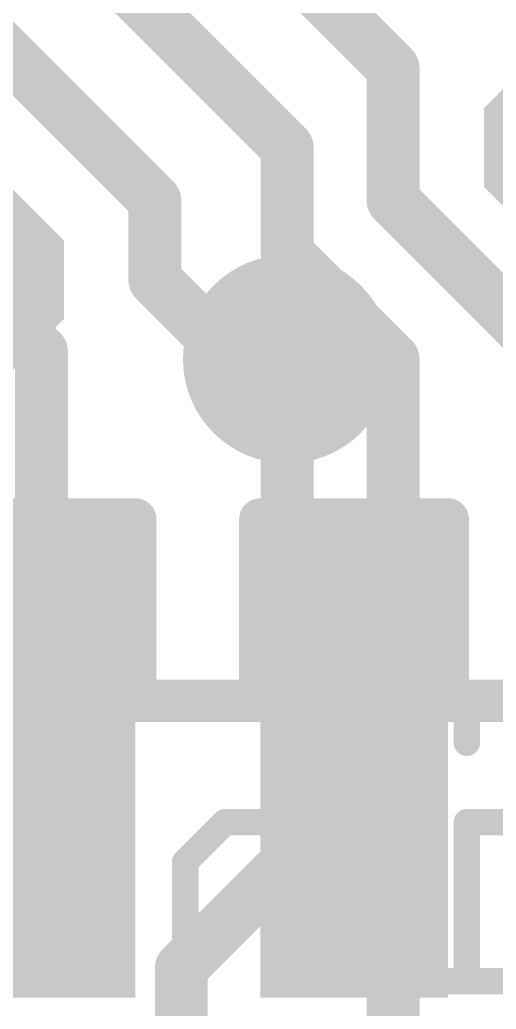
# Model space of a CAD drawing. Extents: x -8.4 to 31.7, y -7.2 to 47.3.
# Drawn here: x 13.576 to 15.862, y 10.47 to 15.218 of the extents above; entities that cross this region are included whole.
import ezdxf

# ---------------------------------------------------------------- set-up
doc = ezdxf.new("R2010")
doc.units = 0
for name, color, linetype in [('1', 12, 'CONTINUOUS'), ('16', 132, 'CONTINUOUS'), ('18', 110, 'CONTINUOUS'), ('22', 6, 'CONTINUOUS'), ('51', 253, 'CONTINUOUS')]:
    doc.layers.add(name, color=color, linetype=linetype)

# ---------------------------------------------------------------- blocks, each defined once
blk = doc.blocks.new('PIE')
at = {"const_width": 0.5}
blk.add_lwpolyline([(0, -0.25, 1), (0, 0.25, 1), (0, -0.25)], format="xyb", dxfattribs=at)
blk = doc.blocks.new('RECT')
blk.add_solid([(-0.5, -0.5), (0.5, -0.5), (-0.5, 0.5), (0.5, 0.5)])
blk = doc.blocks.new('OCTAGONV')
at = {"const_width": 0.5}
blk.add_lwpolyline([(-0.25, -0.1036), (-0.25, 0.1036), (-0.1036, 0.25), (0.1036, 0.25), (0.25, 0.1036), (0.25, -0.1036), (0.1036, -0.25), (-0.1036, -0.25), (-0.25, -0.1036), (-0.25, 0.1036)], dxfattribs=at)

msp = doc.modelspace()

# ---------------------------------------------------------------- linework, layer by layer
at = {"layer": '1', "const_width": 0.254}
for points in [[(13.68, 13.625), (13.335, 13.97)], [(13.68, 11.4), (13.68, 13.625)]]:
    msp.add_lwpolyline(points, dxfattribs=at)
at = {"layer": '1', "const_width": 0.127}
for points in [[(13.7435, 13.625, 1), (13.6165, 13.625)], [(13.6351, 13.5801, 1), (13.7249, 13.6699)], [(13.6165, 11.4, 1), (13.7435, 11.4)]]:
    msp.add_lwpolyline(points, format="xyb", dxfattribs=at)
at = {"layer": '16', "const_width": 0.254}
for points in [[(13.589, 15.875), (14.859, 14.605)], [(14.478, 15.875), (15.367, 14.986)], [(13.081, 15.494), (14.224, 14.351)], [(15.367, 14.986), (15.367, 14.351)], [(14.859, 14.605), (14.859, 14.097)], [(14.224, 14.351), (14.224, 13.97)], [(15.367, 14.351), (18.034, 11.684)], [(14.859, 14.097), (15.367, 13.589)], [(14.224, 13.97), (14.859, 13.335)], [(15.367, 13.589), (15.367, 9.398)], [(14.859, 13.335), (14.859, 11.176)], [(14.859, 11.176), (14.351, 10.668)], [(14.351, 10.668), (14.351, 9.144)]]:
    msp.add_lwpolyline(points, dxfattribs=at)
at = {"layer": '16', "const_width": 0.127}
for points in [[(15.4305, 14.986, 1), (15.3035, 14.986)], [(15.3221, 14.9411, 1), (15.4119, 15.0309)], [(14.9225, 14.605, 1), (14.7955, 14.605)], [(14.8141, 14.5601, 1), (14.9039, 14.6499)], [(14.2875, 14.351, 1), (14.1605, 14.351)], [(14.1791, 14.3061, 1), (14.2689, 14.3959)], [(15.4119, 14.3959, 1), (15.3221, 14.3061)], [(15.3035, 14.351, 1), (15.4305, 14.351)], [(14.9039, 14.1419, 1), (14.8141, 14.0521)], [(14.7955, 14.097, 1), (14.9225, 14.097)], [(14.2689, 14.0149, 1), (14.1791, 13.9251)], [(14.1605, 13.97, 1), (14.2875, 13.97)], [(15.4305, 13.589, 1), (15.3035, 13.589)], [(15.3221, 13.5441, 1), (15.4119, 13.6339)], [(14.9225, 13.335, 1), (14.7955, 13.335)], [(14.8141, 13.2901, 1), (14.9039, 13.3799)], [(14.9039, 11.1311, 1), (14.8141, 11.2209)], [(14.7955, 11.176, 1), (14.9225, 11.176)], [(14.4145, 10.668, 1), (14.2875, 10.668)], [(14.3061, 10.7129, 1), (14.3959, 10.6231)]]:
    msp.add_lwpolyline(points, format="xyb", dxfattribs=at)
at = {"layer": '22', "const_width": 0.127}
for points in [[(15.7214, 11.9391), (15.7214, 11.7485)], [(13.9631, 11.3672), (13.7724, 11.3672)], [(13.7724, 11.3672), (13.7724, 11.1765)], [(13.9631, 11.1765), (13.9631, 11.3672)], [(14.5605, 11.3672), (14.3699, 11.1765)], [(15.1325, 11.3672), (14.5605, 11.3672)], [(15.1325, 10.6045), (15.1325, 11.3672)], [(15.9121, 11.3672), (15.7214, 11.3672)], [(15.7214, 11.3672), (15.7214, 10.6045)], [(13.7724, 11.1765), (13.9631, 11.1765)], [(14.3699, 11.1765), (14.3699, 10.6045)], [(13.9631, 10.7952), (13.7724, 10.7952)], [(13.7724, 10.7952), (13.7724, 10.6045)], [(13.9631, 10.6045), (13.9631, 10.7952)], [(13.7724, 10.6045), (13.9631, 10.6045)], [(15.9121, 10.6045), (15.5308, 10.6045)]]:
    msp.add_lwpolyline(points, dxfattribs=at)
at = {"layer": '22', "const_width": 0.0635}
for points in [[(15.7532, 11.9391, 1), (15.6897, 11.9391)], [(15.6897, 11.7485, 1), (15.7532, 11.7485)], [(13.8042, 11.3672, 1), (13.7407, 11.3672)], [(13.7724, 11.3989, 1), (13.7724, 11.3354)], [(13.9949, 11.3672, 1), (13.9314, 11.3672)], [(13.9631, 11.3354, 1), (13.9631, 11.3989)], [(14.5605, 11.3989, 1), (14.5605, 11.3354)], [(14.583, 11.3447, 1), (14.5381, 11.3896)], [(15.1643, 11.3672, 1), (15.1008, 11.3672)], [(15.1325, 11.3354, 1), (15.1325, 11.3989)], [(15.7214, 11.3989, 1), (15.7214, 11.3354)], [(15.7532, 11.3672, 1), (15.6897, 11.3672)], [(13.7724, 11.2082, 1), (13.7724, 11.1447)], [(13.7407, 11.1765, 1), (13.8042, 11.1765)], [(13.9314, 11.1765, 1), (13.9949, 11.1765)], [(13.9631, 11.1447, 1), (13.9631, 11.2082)], [(14.4016, 11.1765, 1), (14.3381, 11.1765)], [(14.3474, 11.1989, 1), (14.3923, 11.154)], [(13.8042, 10.7952, 1), (13.7407, 10.7952)], [(13.7724, 10.8269, 1), (13.7724, 10.7634)], [(13.9949, 10.7952, 1), (13.9314, 10.7952)], [(13.9631, 10.7634, 1), (13.9631, 10.8269)], [(13.7724, 10.6363, 1), (13.7724, 10.5727)], [(13.7407, 10.6045, 1), (13.8042, 10.6045)], [(13.9314, 10.6045, 1), (13.9949, 10.6045)], [(13.9631, 10.5727, 1), (13.9631, 10.6363)], [(14.3381, 10.6045, 1), (14.4016, 10.6045)], [(15.1008, 10.6045, 1), (15.1643, 10.6045)], [(15.5308, 10.6363, 1), (15.5308, 10.5727)], [(15.6897, 10.6045, 1), (15.7532, 10.6045)]]:
    msp.add_lwpolyline(points, format="xyb", dxfattribs=at)
at = {"layer": '51', "const_width": 0.2032}
for points in [[(14.13, 12.82), (13.23, 12.82)], [(14.13, 12.02), (14.13, 12.82)], [(15.63, 12.82), (14.73, 12.82)], [(14.73, 12.82), (14.73, 12.02)], [(15.63, 12.02), (15.63, 12.82)], [(13.93, 12.02), (14.13, 12.02)], [(14.73, 12.02), (14.93, 12.02)], [(15.43, 12.02), (15.63, 12.02)], [(13.93, 11.95), (14.93, 11.95)], [(15.43, 11.95), (16.43, 11.95)]]:
    msp.add_lwpolyline(points, dxfattribs=at)
at = {"layer": '51'}
for points, const_width in [([(14.1808, 12.82, 1), (14.0792, 12.82)], 0.1016), ([(14.13, 12.7692, 1), (14.13, 12.8708)], 0.1016), ([(14.73, 12.8708, 1), (14.73, 12.7692)], 0.1016), ([(14.7808, 12.82, 1), (14.6792, 12.82)], 0.1016), ([(15.6808, 12.82, 1), (15.5792, 12.82)], 0.1016), ([(15.63, 12.7692, 1), (15.63, 12.8708)], 0.1016), ([(13.68, 12.27, 0.4142), (13.43, 12.02)], 0.2032), ([(13.93, 12.02, 0.4142), (13.68, 12.27)], 0.2032), ([(13.68, 12.3208, 1), (13.68, 12.2192)], 0.1016), ([(13.68, 12.2192, 1), (13.68, 12.3208)], 0.1016), ([(15.18, 12.27, 0.4142), (14.93, 12.02)], 0.2032), ([(15.43, 12.02, 0.4142), (15.18, 12.27)], 0.2032), ([(15.18, 12.3208, 1), (15.18, 12.2192)], 0.1016), ([(15.18, 12.2192, 1), (15.18, 12.3208)], 0.1016), ([(13.93, 12.0708, 1), (13.93, 11.9692)], 0.1016), ([(14.13, 11.9692, 1), (14.13, 12.0708)], 0.1016), ([(14.73, 12.0708, 1), (14.73, 11.9692)], 0.1016), ([(14.93, 11.9692, 1), (14.93, 12.0708)], 0.1016), ([(15.43, 12.0708, 1), (15.43, 11.9692)], 0.1016), ([(15.63, 11.9692, 1), (15.63, 12.0708)], 0.1016), ([(13.8792, 12.02, 1), (13.9808, 12.02)], 0.1016), ([(14.0792, 12.02, 1), (14.1808, 12.02)], 0.1016), ([(14.6792, 12.02, 1), (14.7808, 12.02)], 0.1016), ([(14.8792, 12.02, 1), (14.9808, 12.02)], 0.1016), ([(15.3792, 12.02, 1), (15.4808, 12.02)], 0.1016), ([(15.5792, 12.02, 1), (15.6808, 12.02)], 0.1016), ([(13.93, 12.0008, 1), (13.93, 11.8992)], 0.1016), ([(14.93, 11.8992, 1), (14.93, 12.0008)], 0.1016), ([(15.43, 12.0008, 1), (15.43, 11.8992)], 0.1016)]:
    msp.add_lwpolyline(points, format="xyb", dxfattribs=dict(at, const_width=const_width))

# ---------------------------------------------------------------- block references
at = {"layer": '1'}
msp.add_blockref('PIE', (14.859, 13.589), dxfattribs=at)
at = {"layer": '1', "xscale": 1.75, "yscale": 0.9, "rotation": 90}
for p in [(13.68, 11.4), (15.18, 11.4)]:
    msp.add_blockref('RECT', p, dxfattribs=at)
at = {"layer": '18', "xscale": 0.9064, "yscale": 0.9064}
for p in [(16.256, 14.605), (16.256, 14.605), (13.335, 13.97), (13.335, 13.97)]:
    msp.add_blockref('OCTAGONV', p, dxfattribs=at)
at = {"layer": '51', "rotation": 270}
for p, xscale, yscale in [((14.88, 12.445), 0.75, 0.2), ((13.68, 12.495), 0.55, 0.5), ((13.98, 12.42), 0.7, 0.2), ((15.18, 12.495), 0.55, 0.5), ((15.48, 12.42), 0.7, 0.2)]:
    msp.add_blockref('RECT', p, dxfattribs=dict(at, xscale=xscale, yscale=yscale))

doc.saveas('drawing.dxf')
